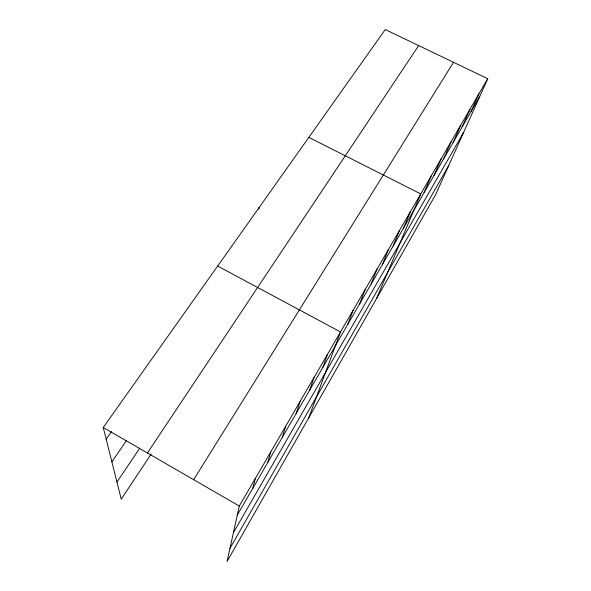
<?xml version="1.0" encoding="UTF-8"?>
<svg xmlns="http://www.w3.org/2000/svg" width="591" height="591" viewBox="0 0 591 591"><rect width="100%" height="100%" fill="white"/><g stroke="black" fill="none" stroke-linecap="round" stroke-linejoin="round"><path stroke-width="0.89" d="M258.91 209.258L259.146 207.507M487.738 78.706L239.289 506.036L227.07 561.45L435.7 194.535L487.738 78.706L385.243 29.55L103.262 427.507L121.244 499.173L151.215 453.947M252.8 488.306L255.334 478.429M267.767 462.465L270.804 451.82M282.225 437.51L285.734 426.155M296.194 413.39L300.139 401.378M309.706 390.06L314.05 377.442M322.782 367.491L327.495 354.312M308.768 417.763L340.505 331.95L217.665 266.053M347.693 324.481L353.086 310.305M359.572 303.973L365.268 289.361M371.089 284.094L377.058 269.068M382.266 264.805L388.494 249.409M393.104 246.092L399.575 230.342M403.631 227.919L410.324 211.851M376.711 298.278L420.755 193.907L308.834 137.378M424.079 192.607L431.186 175.97M434.016 175.461L441.307 158.558M443.671 158.787L451.14 141.655M453.061 142.586L460.685 125.24M462.184 126.829L469.956 109.291M471.064 111.507L478.969 93.784M229.973 548.285L448.695 165.613M233.415 532.683L463.566 132.502M237.294 515.079L479.707 96.584M193.656 479.693L453.511 62.291M147.41 452.994L418.664 45.581M116.952 482.079L139.831 448.089M111.884 461.867L126.4 440.701M106.181 439.15L111.455 431.622M103.262 427.507L239.289 506.036"/></g></svg>
